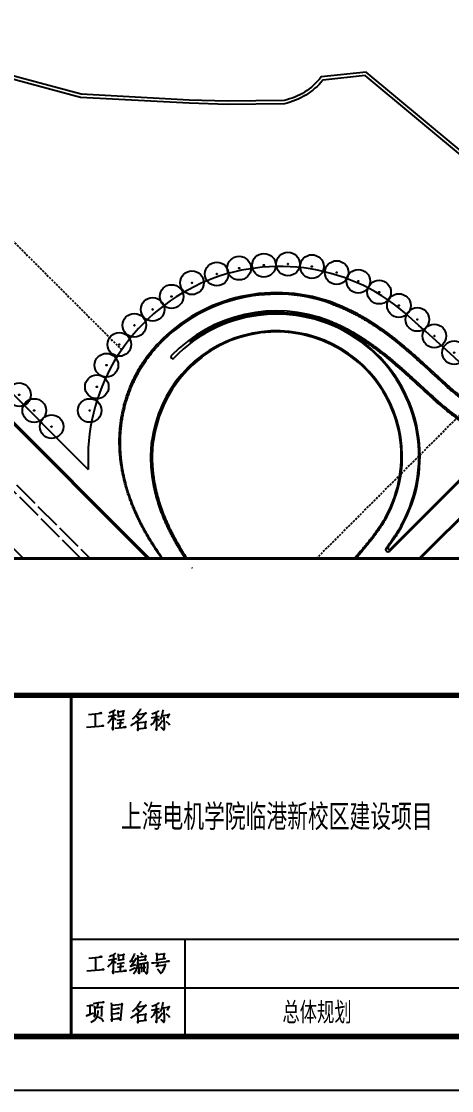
# Model space of a CAD drawing. Extents: x 38883873 to 41204444, y -39183004 to -36939090.
# Drawn here: x 39435874 to 39634625, y -39183004 to -38689187 of the extents above; entities that cross this region are included whole.
import ezdxf

# ---------------------------------------------------------------- set-up
doc = ezdxf.new("R2010")
doc.units = 0
doc.header["$LTSCALE"] = 1000
doc.header["$MEASUREMENT"] = 0
for name, pattern in [('CSX1000', [7, 6, -1]), ('DASH', [0.35, 0.25, -0.1]), ('DASHEDX2', [1.5, 1, -0.5])]:
    doc.linetypes.add(name, pattern=pattern)
for name, color, linetype in [('A-FACE', 4, 'CONTINUOUS'), ('LH', 104, 'CONTINUOUS'), ('PUB_TITLE', 7, 'CONTINUOUS'), ('ROAD-GREENLINE', 3, 'DASHEDX2'), ('TREE1', 62, 'CONTINUOUS'), ('W', 5, 'CONTINUOUS'), ('人行道', 251, 'CONTINUOUS'), ('华谏图框', 4, 'CONTINUOUS'), ('立交', 251, 'CONTINUOUS'), ('等高线', 250, 'DASH')]:
    doc.layers.add(name, color=color, linetype=linetype)
doc.styles.add('HZDX', font='simplex.shx', dxfattribs={"width": 0.8, "bigfont": 'hztxt.shx'})

# ---------------------------------------------------------------- blocks, each defined once
blk = doc.blocks.new('7')
at = {"layer": 'TREE1', "linetype": 'ByBlock'}
blk.add_circle((0, 0), 3.64, dxfattribs=at)
at = {"layer": 'TREE1', "linetype": 'Continuous', "ltscale": 10}
blk.add_circle((0, 0), 0.121, dxfattribs=at)
blk = doc.blocks.new('A$C363D24C1')
at = {"layer": '华谏图框'}
for points in [[(995, 400), (992, 378), (954, 328), (932, 296), (907, 268), (876, 236), (844, 214)], [(35, 296), (274, 324), (261, 328), (243, 321)], [(154, 299), (161, 274), (157, 76)], [(482, 258), (447, 198), (416, 161), (387, 129)], [(548, 287), (397, 255)], [(529, 387), (507, 369), (469, 346), (431, 331), (416, 324)], [(491, 356), (485, 16), (479, 44), (485, 76)], [(494, 243), (529, 217), (539, 208)], [(561, 195), (696, 214)], [(576, 375), (580, 346), (583, 293), (583, 246)], [(583, 261), (683, 277), (671, 274), (687, 369), (687, 359), (583, 343)], [(624, 202), (617, 57)], [(951, 302), (961, 299), (1102, 321), (1093, 328), (1068, 296), (1039, 261), (1011, 233), (980, 205), (945, 176), (907, 148), (866, 123), (860, 120), (835, 107), (809, 91)], [(917, 268), (923, 265), (957, 236), (961, 220), (948, 243)], [(1288, 249), (1269, 208), (1247, 173), (1228, 139), (1209, 120), (1187, 94)], [(1200, 236), (1345, 265)], [(1332, 375), (1326, 362), (1285, 337), (1241, 315), (1203, 302)], [(1288, 328), (1291, 79), (1294, 9), (1288, 22), (1291, 50)], [(1291, 227), (1332, 202), (1342, 189)], [(1414, 387), (1411, 372), (1395, 306), (1383, 261), (1361, 208)], [(1420, 252), (1436, 236), (1430, 239), (1433, 72), (1433, 31), (1430, 9), (1380, 60), (1430, 16)], [(1389, 274), (1531, 296), (1518, 299), (1490, 230)], [(0, 63), (315, 88), (306, 94), (277, 85)], [(520, 44), (728, 66), (715, 69), (680, 63)], [(683, 145), (567, 126)], [(932, 154), (939, 145), (945, 66), (948, 57), (948, 0), (945, 25), (945, 35), (1099, 50), (1096, 50), (1080, 50), (1096, 167), (1102, 161), (1093, 157), (942, 139)], [(1392, 186), (1389, 170), (1354, 113), (1320, 76)], [(1465, 176), (1521, 126), (1531, 101)]]:
    blk.add_lwpolyline(points, dxfattribs=at)
blk = doc.blocks.new('A$C593D256B')
at = {"layer": '华谏图框'}
for points in [[(39, 1196), (279, 1224), (266, 1228), (247, 1221)], [(159, 1199), (165, 1174), (162, 976)], [(553, 1187), (402, 1155)], [(534, 1287), (512, 1269), (474, 1246), (436, 1231), (420, 1224)], [(496, 1256), (490, 916), (483, 944), (490, 976)], [(581, 1275), (584, 1246), (587, 1193), (587, 1146)], [(587, 1161), (688, 1177), (676, 1174), (691, 1269), (691, 1259), (587, 1243)], [(883, 1284), (880, 1259), (811, 1130), (808, 1139), (883, 1149)], [(909, 1206), (909, 1183), (820, 1045), (814, 1051), (909, 1083)], [(943, 1250), (950, 1218), (950, 1161), (943, 1111), (937, 1061), (931, 1020), (918, 985), (899, 947), (868, 900)], [(959, 1215), (962, 1218), (1104, 1237), (1091, 1246), (1079, 1165), (1098, 1165), (953, 1146)], [(1000, 1300), (1028, 1265), (1031, 1250)], [(1287, 1294), (1299, 1256), (1299, 1146), (1299, 1174), (1450, 1190), (1425, 1190), (1431, 1269), (1435, 1281), (1441, 1272), (1419, 1269), (1299, 1256)], [(5, 963), (320, 988), (310, 994), (282, 985)], [(487, 1158), (452, 1098), (420, 1061), (392, 1029)], [(499, 1143), (534, 1117), (543, 1108)], [(565, 1095), (701, 1114)], [(688, 1045), (572, 1026)], [(628, 1102), (622, 957)], [(902, 1020), (795, 966)], [(950, 1108), (962, 1083), (962, 1076), (969, 916), (962, 941), (965, 957)], [(965, 1089), (1132, 1114), (1120, 1120), (1123, 1105), (1123, 1026), (1120, 979), (1117, 941), (1110, 909), (1082, 941), (1107, 919)], [(987, 1017), (1094, 1032)], [(1009, 1089), (1013, 938)], [(1057, 1095), (1057, 944)], [(1202, 1111), (1243, 1111), (1324, 1117), (1526, 1139), (1504, 1143), (1472, 1136)], [(1321, 1117), (1299, 1042), (1293, 1054), (1460, 1073), (1450, 1086), (1450, 1073), (1431, 1020), (1419, 985), (1403, 957), (1391, 935), (1381, 919), (1375, 916), (1318, 988), (1378, 922)], [(524, 944), (732, 966), (720, 969), (685, 963)], [(995, 400), (992, 378), (954, 328), (932, 296), (907, 268), (876, 236), (844, 214)], [(6, 315), (117, 331), (63, 324), (60, 154), (0, 129), (129, 186)], [(76, 13), (117, 31), (148, 54), (173, 82), (198, 117), (208, 161), (214, 198), (214, 230)], [(126, 362), (220, 375), (318, 384), (312, 387), (296, 384)], [(277, 117), (277, 145), (280, 151), (283, 306), (296, 293), (154, 274), (148, 302), (154, 277), (154, 195), (151, 135), (148, 113), (148, 129), (151, 164)], [(195, 280), (217, 350), (217, 372)], [(454, 372), (463, 331), (463, 176), (466, 72), (466, 31), (463, 72), (605, 82), (589, 88), (564, 79)], [(466, 331), (661, 350), (652, 359), (649, 340), (627, 85), (627, 63), (624, 54), (602, 85)], [(466, 252), (602, 268), (589, 271), (561, 261)], [(951, 302), (961, 299), (1102, 321), (1093, 328), (1068, 296), (1039, 261), (1011, 233), (980, 205), (945, 176), (907, 148), (866, 123), (860, 120), (835, 107), (809, 91)], [(917, 268), (923, 265), (957, 236), (961, 220), (948, 243)], [(1288, 249), (1269, 208), (1247, 173), (1228, 139), (1209, 120), (1187, 94)], [(1200, 236), (1345, 265)], [(1332, 375), (1326, 362), (1285, 337), (1241, 315), (1203, 302)], [(1288, 328), (1291, 79), (1294, 9), (1288, 22), (1291, 50)], [(1291, 227), (1332, 202), (1342, 189)], [(1414, 387), (1411, 372), (1395, 306), (1383, 261), (1361, 208)], [(1420, 252), (1436, 236), (1430, 239), (1433, 72), (1433, 31), (1430, 9), (1380, 60), (1430, 16)], [(1389, 274), (1531, 296), (1518, 299), (1490, 230)], [(217, 113), (258, 88), (290, 63), (302, 47), (312, 25)], [(466, 167), (598, 180), (586, 183), (564, 173)], [(932, 154), (939, 145), (945, 66), (948, 57), (948, 0), (945, 25), (945, 35), (1099, 50), (1096, 50), (1080, 50), (1096, 167), (1102, 161), (1093, 157), (942, 139)], [(1392, 186), (1389, 170), (1354, 113), (1320, 76)], [(1465, 176), (1521, 126), (1531, 101)]]:
    blk.add_lwpolyline(points, dxfattribs=at)

msp = doc.modelspace()

# ---------------------------------------------------------------- linework, layer by layer
at = {"layer": 'A-FACE', "linetype": 'Continuous', "ltscale": 10}
msp.add_line((39466786, -38896123), (39283401, -38712692), dxfattribs=at)
at = {"layer": 'A-FACE', "linetype": 'Continuous'}
msp.add_line((39287621, -38716958), (39466786, -38896123), dxfattribs=at)
at = {"layer": 'A-FACE', "linetype": 'Continuous', "ltscale": 10}
msp.add_arc((39555267, -38891009), 88629, 49.33737, 183.30822, dxfattribs=at)
at = {"layer": 'A-FACE', "linetype": 'Continuous'}
msp.add_arc((37055956, -41681627), 3834823, 47.142044, 48.179395, dxfattribs=at)
at = {"layer": 'PUB_TITLE', "linetype": 'Continuous', "const_width": 1500}
msp.add_lwpolyline([(39010623, -38937254), (40242123, -38937254), (40242123, -37206254), (39010623, -37206254)], close=True, dxfattribs=at)
at = {"layer": 'ROAD-GREENLINE'}
for p, q in [((39010623, -38369249), (39482006, -38840632)), ((39572169, -38937254), (40126449, -38382974))]:
    msp.add_line(p, q, dxfattribs=at)
at = {"layer": 'W', "flags": 128}
msp.add_lwpolyline([(39715673, -38812842), (39595182, -38712626), (39574412, -38714839, -0.1744533), (39557242, -38725698), (39531102, -38726066), (39513390, -38725530), (39463475, -38722848), (39399554, -38705665), (39355283, -38687971), (39319867, -38639314), (39299938, -38607899), (39285042, -38588138, 0.0324213), (39259079, -38564286), (39245679, -38552151), (39220680, -38532942), (39184195, -38475696, -0.3130181), (39159628, -38311182, 0.3213973), (39155836, -38288188), (39147088, -38279441)], format="xyb", dxfattribs=at)
at = {"layer": '人行道', "flags": 128}
msp.add_lwpolyline([(39715872, -38814958), (39594711, -38714185), (39575195, -38716264, -0.1704676), (39557415, -38727196), (39531090, -38727566), (39513327, -38727028), (39463238, -38724337), (39399079, -38707090), (39354325, -38689203), (39318626, -38640158), (39298703, -38608753), (39283897, -38589112, 0.0323801), (39258104, -38565427), (39244717, -38553304), (39219557, -38533971), (39183005, -38476621, -0.3127547), (39158283, -38310518, 0.3213973), (39154775, -38289249), (39146028, -38280501)], format="xyb", dxfattribs=at)
at = {"layer": '华谏图框'}
for p, q in [((39458873, -39113004), (39676373, -39113004)), ((39511373, -39113004), (39511373, -39158004)), ((39458873, -39135504), (39676373, -39135504)), ((39458873, -39158004), (39676373, -39158004))]:
    msp.add_line(p, q, dxfattribs=at)
msp.add_lwpolyline([(38883873, -39183004), (38883873, -37080504), (40368873, -37080504), (40368873, -39183004)], close=True, dxfattribs=at)
at = {"layer": '华谏图框', "const_width": 2500}
msp.add_lwpolyline([(38908873, -39158004), (40343873, -39158004), (40343873, -37143004), (38908873, -37143004)], close=True, dxfattribs=at)
at = {"layer": '华谏图框'}
for points, const_width in [([(40343873, -39000504), (38908873, -39000504)], 2500), ([(39458873, -39000504), (39458873, -39158004)], 1500)]:
    msp.add_lwpolyline(points, dxfattribs=dict(at, const_width=const_width))
at = {"layer": '立交'}
for p, q in [((39280726, -38723852), (39494128, -38937254)), ((39281257, -38723322), (39495189, -38937254)), ((39287444, -38787845), (39436852, -38937254)), ((39606244, -38932877), (39710455, -38828666)), ((39606011, -38933817), (39710809, -38829019)), ((39619545, -38937254), (39719294, -38837504)), ((39619545, -38937254), (39719294, -38837504)), ((39619545, -38937254), (39719294, -38837504)), ((39619545, -38937254), (39719294, -38837504)), ((39620252, -38937254), (39719648, -38837858)), ((39620252, -38937254), (39719648, -38837858)), ((39620252, -38937254), (39719648, -38837858)), ((39620252, -38937254), (39719648, -38837858))]:
    msp.add_line(p, q, dxfattribs=at)
at = {"layer": '立交', "linetype": 'CSX1000', "ltscale": 2}
for p, q in [((39463369, -38937254), (39431517, -38905402)), ((39463369, -38937254), (39431517, -38905402)), ((39433638, -38903280), (39467612, -38937254)), ((39433638, -38903280), (39467612, -38937254)), ((39489999, -38933124), (39494128, -38937254)), ((39490529, -38932594), (39495189, -38937254))]:
    msp.add_line(p, q, dxfattribs=at)
at = {"layer": '立交', "flags": 128}
for points in [[(39578855, -38818724, -0.0033441), (39580143, -38819186, -0.00652), (39580862, -38819460, -0.0001682), (39582634, -38820163, -0.0033441), (39582766, -38820217, -0.003107), (39583745, -38820628, -0.0032255), (39584687, -38821038, -0.0029885), (39585655, -38821473, -0.003107), (39586583, -38821904, -0.0028699), (39587540, -38822363, -0.0029884), (39588456, -38822815, -0.0027514), (39589400, -38823295, -0.0028699), (39590304, -38823767, -0.0026329), (39591237, -38824267, -0.0027514), (39592127, -38824757, -0.0025143), (39593049, -38825277, -0.0026329), (39593927, -38825784, -0.0023957), (39594837, -38826323, -0.0025141), (39595703, -38826846, -0.0022772), (39596602, -38827401, -0.0023958), (39597455, -38827939, -0.0021588), (39598344, -38828511, -0.0022773), (39599184, -38829063, -0.0020401), (39600062, -38829650, -0.0021587), (39600891, -38830214, -0.0019216), (39601759, -38830816, -0.0020403), (39602576, -38831391, -0.001803), (39603435, -38832006, -0.0019213), (39604240, -38832592, -0.0016844), (39605091, -38833220, -0.0018031), (39605884, -38833814, -0.0015662), (39606726, -38834455, -0.0016847), (39607508, -38835057, -0.0014473), (39608344, -38835709, -0.0015657), (39609115, -38836318, -0.0013288), (39609944, -38836981, -0.0014475), (39610704, -38837596, -0.0012106), (39611527, -38838269, -0.001329), (39612277, -38838888, -0.0010918), (39613096, -38839571, -0.0012105), (39613834, -38840193, -0.0009732), (39614651, -38840886, -0.0010916), (39615378, -38841509, -0.0008547), (39616193, -38842213, -0.0009734), (39616909, -38842836, -0.0007364), (39617725, -38843551, -0.0008549), (39618428, -38844171, -0.0006175), (39619249, -38844898, -0.000736), (39619937, -38845512, -0.0004991), (39620766, -38846255, -0.0006178), (39621437, -38846858, -0.0003807), (39622283, -38847623, -0.0004993), (39622929, -38848209, -0.0002619), (39623808, -38849008, -0.0003803), (39624415, -38849561, -0.0001435), (39625360, -38850425, -0.0002542), (39625895, -38850915, -0.000033), (39625911, -38850930, -0.0000004), (39627369, -38852266, -0.0000676), (39627416, -38852310, -0.0000118), (39627681, -38852552, -0.0000118)], [(39578606, -38819431, -0.0033441), (39579885, -38819890, -0.00652), (39580585, -38820158, -0.0001682), (39582357, -38820860, -0.0033441), (39582480, -38820910, -0.003107), (39583451, -38821318, -0.0032255), (39584383, -38821723, -0.0029885), (39585343, -38822155, -0.003107), (39586263, -38822583, -0.0028699), (39587212, -38823037, -0.0029884), (39588120, -38823485, -0.0027514), (39589057, -38823962, -0.0028699), (39589953, -38824429, -0.0026329), (39590879, -38824926, -0.0027514), (39591762, -38825412, -0.0025143), (39592677, -38825929, -0.0026329), (39593548, -38826432, -0.0023957), (39594453, -38826966, -0.0025141), (39595311, -38827486, -0.0022772), (39596205, -38828038, -0.0023958), (39597052, -38828572, -0.0021588), (39597935, -38829140, -0.0022773), (39598770, -38829688, -0.0020401), (39599643, -38830272, -0.0021587), (39600466, -38830832, -0.0019216), (39601330, -38831430, -0.0020403), (39602141, -38832002, -0.001803), (39602996, -38832614, -0.0019213), (39603796, -38833196, -0.0016844), (39604643, -38833822, -0.0018031), (39605432, -38834413, -0.0015662), (39606271, -38835050, -0.0016847), (39607049, -38835650, -0.0014473), (39607881, -38836299, -0.0015657), (39608648, -38836905, -0.0013288), (39609474, -38837565, -0.0014475), (39610231, -38838177, -0.0012106), (39611051, -38838848, -0.001329), (39611798, -38839465, -0.0010918), (39612614, -38840146, -0.0012105), (39613350, -38840765, -0.0009732), (39614164, -38841457, -0.0010916), (39614889, -38842078, -0.0008547), (39615702, -38842780, -0.0009734), (39616416, -38843401, -0.0007364), (39617230, -38844114, -0.0008549), (39617932, -38844732, -0.0006175), (39618750, -38845458, -0.000736), (39619437, -38846071, -0.0004991), (39620265, -38846813, -0.0006178), (39620935, -38847415, -0.0003807), (39621780, -38848179, -0.0004993), (39622425, -38848764, -0.0002619), (39623303, -38849563, -0.0003803), (39623909, -38850115, -0.0001435), (39624854, -38850979, -0.0002542), (39625388, -38851468, -0.000033), (39625405, -38851483, -0.0000004), (39626863, -38852819, -0.0000676), (39626909, -38852862, -0.0000118), (39627174, -38853105, -0.0000118)], [(39575805, -38827404, -0.0033441), (39576977, -38827824, -0.00652), (39577472, -38828013, -0.0001682), (39579238, -38828714, -0.0033441), (39579256, -38828721, -0.003107), (39580130, -38829088, -0.0032255), (39580963, -38829450, -0.0029885), (39581830, -38829841, -0.003107), (39582655, -38830224, -0.0028699), (39583516, -38830636, -0.0029884), (39584334, -38831040, -0.0027514), (39585188, -38831474, -0.0028699), (39585998, -38831897, -0.0026329), (39586846, -38832352, -0.0027514), (39587648, -38832793, -0.0025143), (39588489, -38833267, -0.0026329), (39589283, -38833726, -0.0023957), (39590117, -38834219, -0.0025141), (39590903, -38834695, -0.0022772), (39591731, -38835206, -0.0023958), (39592510, -38835697, -0.0021588), (39593332, -38836226, -0.0022773), (39594102, -38836731, -0.0020401), (39594918, -38837277, -0.0021587), (39595681, -38837796, -0.0019216), (39596491, -38838358, -0.0020403), (39597246, -38838890, -0.001803), (39598052, -38839467, -0.0019213), (39598799, -38840010, -0.0016844), (39599600, -38840602, -0.0018031), (39600340, -38841157, -0.0015662), (39601137, -38841762, -0.0016847), (39601870, -38842327, -0.0014473), (39602663, -38842946, -0.0015657), (39603389, -38843519, -0.0013288), (39604180, -38844151, -0.0014475), (39604898, -38844733, -0.0012106), (39605687, -38845377, -0.001329), (39606399, -38845965, -0.0010918), (39607187, -38846623, -0.0012105), (39607892, -38847216, -0.0009732), (39608681, -38847886, -0.0010916), (39609378, -38848483, -0.0008547), (39610169, -38849167, -0.0009734), (39610858, -38849766, -0.0007364), (39611653, -38850463, -0.0008549), (39612333, -38851062, -0.0006175), (39613136, -38851774, -0.000736), (39613805, -38852370, -0.0004991), (39614620, -38853101, -0.0006178), (39615274, -38853689, -0.0003807), (39616110, -38854444, -0.0004993), (39616742, -38855018, -0.0002619), (39617614, -38855811, -0.0003803), (39618210, -38856354, -0.0001435), (39619151, -38857214, -0.0002542), (39619679, -38857698, -0.000033), (39619695, -38857712, -0.0000004), (39621153, -38859049, -0.0000676), (39621198, -38859090, -0.0000118), (39621462, -38859332, -0.0000118)], [(39576053, -38826696, -0.0033441), (39577235, -38827120, -0.00652), (39577748, -38827316, -0.0001682), (39579515, -38828017, -0.0033441), (39579543, -38828028, -0.003107), (39580425, -38828399, -0.0032255), (39581266, -38828764, -0.0029885), (39582142, -38829158, -0.003107), (39582976, -38829546, -0.0028699), (39583844, -38829962, -0.0029884), (39584670, -38830369, -0.0027514), (39585532, -38830807, -0.0028699), (39586349, -38831234, -0.0026329), (39587204, -38831693, -0.0027514), (39588013, -38832138, -0.0025143), (39588860, -38832616, -0.0026329), (39589661, -38833079, -0.0023957), (39590502, -38833576, -0.0025141), (39591294, -38834055, -0.0022772), (39592128, -38834570, -0.0023958), (39592913, -38835065, -0.0021588), (39593740, -38835597, -0.0022773), (39594516, -38836106, -0.0020401), (39595337, -38836655, -0.0021587), (39596105, -38837178, -0.0019216), (39596921, -38837743, -0.0020403), (39597681, -38838278, -0.001803), (39598490, -38838858, -0.0019213), (39599243, -38839406, -0.0016844), (39600048, -38840000, -0.0018031), (39600792, -38840558, -0.0015662), (39601593, -38841166, -0.0016847), (39602329, -38841734, -0.0014473), (39603126, -38842356, -0.0015657), (39603856, -38842932, -0.0013288), (39604650, -38843567, -0.0014475), (39605372, -38844151, -0.0012106), (39606163, -38844798, -0.001329), (39606878, -38845388, -0.0010918), (39607669, -38846048, -0.0012105), (39608376, -38846644, -0.0009732), (39609167, -38847316, -0.0010916), (39609867, -38847915, -0.0008547), (39610660, -38848600, -0.0009734), (39611351, -38849201, -0.0007364), (39612148, -38849899, -0.0008549), (39612830, -38850500, -0.0006175), (39613635, -38851213, -0.000736), (39614305, -38851811, -0.0004991), (39615121, -38852542, -0.0006178), (39615777, -38853132, -0.0003807), (39616613, -38853888, -0.0004993), (39617246, -38854463, -0.0002619), (39618119, -38855256, -0.0003803), (39618716, -38855801, -0.0001435), (39619657, -38856661, -0.0002542), (39620186, -38857145, -0.000033), (39620202, -38857159, -0.0000004), (39621660, -38858496, -0.0000676), (39621705, -38858537, -0.0000118), (39621969, -38858779, -0.0000118)], [(39481155, -38880855, -0.0042941), (39481225, -38879316, -0.0083112), (39481280, -38878522, -0.0002883), (39481472, -38876334, -0.0042944), (39481486, -38876188, -0.004358), (39481619, -38875026, -0.0043211), (39481774, -38873856, -0.004384), (39481947, -38872697, -0.0043476), (39482143, -38871531, -0.0044098), (39482358, -38870376, -0.004374), (39482594, -38869215, -0.0044356), (39482850, -38868065, -0.0044003), (39483128, -38866911, -0.0044613), (39483425, -38865769, -0.0044266), (39483745, -38864623, -0.0044869), (39484083, -38863490, -0.0044527), (39484444, -38862354, -0.0045125), (39484823, -38861232, -0.0044789), (39485225, -38860108, -0.0045382), (39485645, -38858998, -0.0045051), (39486088, -38857888, -0.0045639), (39486549, -38856792, -0.0045313), (39487033, -38855697, -0.0045897), (39487534, -38854617, -0.0045576), (39488058, -38853539, -0.0046157), (39488599, -38852476, -0.004584), (39489163, -38851417, -0.0046417), (39489744, -38850374, -0.0046106), (39490347, -38849335, -0.004668), (39490966, -38848314, -0.0046373), (39491609, -38847297, -0.0046946), (39492266, -38846298, -0.0046643), (39492947, -38845306, -0.0047214), (39493641, -38844331, -0.0046915), (39494359, -38843365, -0.0047485), (39495091, -38842417, -0.004719), (39495845, -38841477, -0.0047759), (39495950, -38841352, -0.0003492), (39497401, -38839647, -0.0092017), (39497946, -38839032, -0.0047758), (39499027, -38837878)], [(39481702, -38880925, -0.0042893), (39481780, -38879399, -0.0083017), (39481840, -38878611, -0.0002873), (39482042, -38876443, -0.0042895), (39482057, -38876298, -0.0043453), (39482195, -38875146, -0.0043127), (39482355, -38873988, -0.0043679), (39482534, -38872839, -0.0043357), (39482734, -38871685, -0.0043904), (39482953, -38870540, -0.0043587), (39483193, -38869391, -0.0044128), (39483453, -38868253, -0.0043816), (39483735, -38867111, -0.0044351), (39484035, -38865980, -0.0044044), (39484357, -38864846, -0.0044575), (39484697, -38863725, -0.0044272), (39485060, -38862602, -0.0044798), (39485441, -38861491, -0.00445), (39485845, -38860380, -0.0045022), (39486266, -38859281, -0.0044729), (39486709, -38858184, -0.0045246), (39487170, -38857100, -0.0044958), (39487654, -38856017, -0.0045471), (39488154, -38854949, -0.0045187), (39488677, -38853883, -0.0045697), (39489217, -38852833, -0.0045418), (39489779, -38851786, -0.0045925), (39490357, -38850755, -0.004565), (39490958, -38849728, -0.0046155), (39491574, -38848718, -0.0045884), (39492212, -38847713, -0.0046386), (39492866, -38846725, -0.004612), (39493541, -38845744, -0.004662), (39494231, -38844780, -0.0046358), (39494943, -38843825, -0.0046857), (39495669, -38842887, -0.0046599), (39496417, -38841958, -0.0047097), (39496519, -38841835, -0.00034), (39497959, -38840147, -0.0090784), (39498498, -38839539, -0.0047095), (39499569, -38838396)], [(39627174, -38853105, 0.0001185), (39628155, -38854005, 0.0002369), (39628646, -38854455, 0.0000004), (39630116, -38855799, 0.0001185), (39630120, -38855803, 0.0003556), (39630708, -38856340, 0.0002371), (39631594, -38857146, 0.0004742), (39632224, -38857719, 0.0003013), (39632940, -38858367, 0.0005927)], [(39627681, -38852553, 0.0001185), (39628662, -38853452, 0.0002366), (39629152, -38853901, 0.0000004), (39630622, -38855246, 0.0001185), (39630626, -38855250, 0.0003556), (39631213, -38855786, 0.0002371), (39632098, -38856592, 0.0004742), (39632728, -38857163, 0.0003012), (39633442, -38857810, 0.0005927)], [(39632939, -38858367, 0.0025262), (39633922, -38859244, 0.0049626), (39634429, -38859684, 0.0000869), (39635893, -38860926, 0.0025265), (39635944, -38860969, 0.0018555), (39636773, -38861653, 0.0021928), (39637479, -38862226, 0.0015198), (39638330, -38862907, 0.0018585), (39639030, -38863458, 0.0011825), (39639909, -38864143, 0.0015231), (39640594, -38864670, 0.0008427), (39641512, -38865370, 0.001186), (39642166, -38865865, 0.0004995), (39643157, -38866609, 0.0008463), (39643743, -38867046, 0.0001521), (39644671, -38867736, 0.0002172), (39645321, -38868218, 0.0001729), (39646109, -38868802, -0.0002321), (39646897, -38869386, -0.0002824), (39646910, -38869396, -0.0000024), (39648467, -38870554, -0.0007384), (39648663, -38870700, -0.0002467), (39649249, -38871139)], [(39633442, -38857810, 0.0025308), (39634424, -38858687, 0.0049706), (39634930, -38859125, 0.0000872), (39636391, -38860365, 0.0025313), (39636441, -38860408, 0.0018597), (39637268, -38861090, 0.002198), (39637973, -38861662, 0.0015234), (39638822, -38862341, 0.0018635), (39639520, -38862891, 0.0011851), (39640397, -38863573, 0.0015275), (39641080, -38864099, 0.0008438), (39641995, -38864796, 0.0011892), (39642647, -38865289, 0.0004984), (39643636, -38866031, 0.0008479), (39644218, -38866466, 0.0001484), (39645138, -38867149, 0.0002096), (39645790, -38867633, 0.0001731), (39646574, -38868214, -0.0002326), (39647358, -38868795, -0.0002962), (39647371, -38868805, -0.0000025), (39648921, -38869957, -0.0007535), (39649116, -38870102, -0.0002517), (39649699, -38870539)], [(39621463, -38859332, 0.0001184), (39622446, -38860235, 0.0002366), (39622939, -38860686, 0.0000005), (39624415, -38862036, 0.0001232), (39624420, -38862041, 0.000351), (39624426, -38862047, 0.0000014), (39625908, -38863398, 0.0006723), (39626350, -38863799, 0.000322), (39627274, -38864636)], [(39621969, -38858780, 0.0001184), (39622953, -38859682, 0.0002366), (39623445, -38860133, 0.0000004), (39624921, -38861483, 0.0001232), (39624926, -38861488, 0.000351), (39624932, -38861493, 0.0000014), (39626413, -38862843, 0.0006723), (39626854, -38863244, 0.0003219), (39627777, -38864079)], [(39627274, -38864636, 0.0024754), (39628275, -38865530, 0.004874), (39628790, -38865976, 0.0000837), (39630286, -38867248, 0.0024734), (39630337, -38867290, 0.0018097), (39631186, -38867993, 0.0021367), (39631910, -38868581, 0.0014805), (39632785, -38869283, 0.0018047), (39633506, -38869853, 0.0011549), (39634411, -38870560, 0.0014769), (39635121, -38871108, 0.0008323), (39636066, -38871832, 0.0011526), (39636751, -38872352, 0.0005117), (39637766, -38873117, 0.0008305), (39638392, -38873586, 0.0001929), (39639409, -38874345, 0.0003105), (39640041, -38874816, 0.0001507), (39640868, -38875431, -0.0001981), (39641695, -38876045, -0.000149), (39641708, -38876055, -0.0000011), (39643350, -38877279, -0.0005779), (39643558, -38877434, -0.0001932), (39644178, -38877898)], [(39627777, -38864079, 0.0024798), (39628776, -38864972, 0.0048817), (39629290, -38865418, 0.000084), (39630783, -38866687, 0.002478), (39630834, -38866729, 0.0018136), (39631682, -38867430, 0.0021416), (39632404, -38868017, 0.0014838), (39633277, -38868717, 0.0018093), (39633996, -38869285, 0.0011572), (39634899, -38869990, 0.0014809), (39635607, -38870537, 0.0008331), (39636550, -38871258, 0.0011553), (39637232, -38871776, 0.0005106), (39638244, -38872539, 0.0008318), (39638867, -38873006, 0.0001893), (39639876, -38873758, 0.0003016), (39640510, -38874231, 0.0001543), (39641333, -38874842, -0.0002032), (39642157, -38875454, -0.0001592), (39642169, -38875464, -0.0000012), (39643805, -38876682, -0.0005915), (39644011, -38876836, -0.0001977), (39644628, -38877298)], [(39501152, -38937254, -0.000958), (39500759, -38936700, -0.0017149), (39500183, -38935877, -0.0016092), (39499576, -38934996, -0.0018163), (39499008, -38934162, -0.0017102), (39498412, -38933272, -0.0019178), (39497855, -38932426, -0.0018114), (39497271, -38931526, -0.0020191), (39496724, -38930668, -0.001912), (39496153, -38929758, -0.0021198), (39495617, -38928887, -0.0020126), (39495060, -38927966, -0.002221), (39494537, -38927083, -0.0021132), (39493995, -38926150, -0.0023216), (39493485, -38925254, -0.0022134), (39492958, -38924309, -0.0024222), (39492462, -38923399, -0.0023139), (39491952, -38922443, -0.0025224), (39491472, -38921520, -0.0024134), (39490979, -38920550, -0.0026219), (39490515, -38919614, -0.0025129), (39490040, -38918632, -0.0027219), (39489594, -38917682, -0.0026121), (39489139, -38916686, -0.0028211), (39488711, -38915722, -0.0027114), (39488277, -38914714, -0.00292), (39487868, -38913736, -0.0028096), (39487456, -38912715, -0.003018), (39487068, -38911723, -0.0029077), (39486678, -38910689, -0.0031164), (39486313, -38909683, -0.0030055), (39485947, -38908636, -0.003214), (39485605, -38907617, -0.0031033), (39485264, -38906557, -0.0033112), (39484946, -38905524, -0.0031998), (39484631, -38904451, -0.0034075), (39484340, -38903405, -0.0032962), (39484052, -38902320, -0.0035042), (39483788, -38901262, -0.0033927), (39483529, -38900165, -0.0035999), (39483293, -38899094, -0.003488), (39483064, -38897985, -0.0036947), (39482857, -38896903, -0.0035829), (39482660, -38895783, -0.0037899), (39482484, -38894689, -0.003678), (39482320, -38893560, -0.0038841), (39482176, -38892456, -0.0037719), (39482046, -38891317, -0.0039775), (39481935, -38890203, -0.0038655), (39481840, -38889055, -0.0040711), (39481765, -38887933, -0.0039588), (39481706, -38886778, -0.0041639), (39481664, -38885576, -0.0045952), (39481645, -38884486, -0.0037129), (39481645, -38884275, -0.0003746), (39481661, -38882182, -0.0061569), (39481668, -38881840, -0.0023067), (39481702, -38880925)], [(39508874, -38932899, -0.0020013), (39508371, -38932062, -0.0021394), (39507892, -38931251, -0.0020704), (39507404, -38930407, -0.0022084), (39506940, -38929589, -0.0021393), (39506467, -38928738, -0.0022775), (39506018, -38927912, -0.0022086), (39505561, -38927055, -0.0023465), (39505128, -38926222, -0.0022774), (39504688, -38925358, -0.0024153), (39504270, -38924519, -0.0023464), (39503847, -38923648, -0.0024845), (39503446, -38922801, -0.0024155), (39503041, -38921924, -0.0025535), (39502657, -38921071, -0.0024844), (39502270, -38920187, -0.0026226), (39501904, -38919327, -0.0025537), (39501536, -38918437, -0.0026916), (39501189, -38917571, -0.0026225), (39500840, -38916675, -0.0027603), (39500511, -38915802, -0.0026914), (39500183, -38914901, -0.0028296), (39499874, -38914022, -0.0027604), (39499566, -38913115, -0.0028986), (39499277, -38912231, -0.0028298), (39498991, -38911319, -0.0029677), (39498723, -38910429, -0.0028985), (39498458, -38909512, -0.0030363), (39498211, -38908617, -0.0029675), (39497969, -38907695, -0.0031057), (39497744, -38906796, -0.0030365), (39497525, -38905870, -0.0031747), (39497323, -38904966, -0.0031059), (39497127, -38904037, -0.0032437), (39496948, -38903130, -0.0031746), (39496776, -38902198, -0.0033123), (39496620, -38901287, -0.0032435), (39496473, -38900352, -0.0033818), (39496342, -38899439, -0.0033129), (39496220, -38898502, -0.0034508), (39496114, -38897587, -0.0033816), (39496017, -38896648, -0.0035194), (39495936, -38895732, -0.0034505), (39495866, -38894793, -0.0035888), (39495811, -38893875, -0.0035199), (39495767, -38892936, -0.0036578), (39495738, -38892019, -0.0035887), (39495722, -38891080, -0.0037265), (39495719, -38890163, -0.0036576), (39495731, -38889226, -0.0037958), (39495755, -38888311, -0.0037266), (39495795, -38887377, -0.0038648), (39495851, -38886395, -0.0043549), (39495914, -38885543, -0.003375), (39495924, -38885426, -0.0003425), (39496098, -38883626, -0.0055406), (39496115, -38883475, -0.001961), (39496201, -38882781, -0.001961)], [(39509515, -38932511, -0.0020013), (39509015, -38931678, -0.0021394), (39508540, -38930873, -0.0020704), (39508055, -38930034, -0.0022084), (39507594, -38929222, -0.0021393), (39507124, -38928376, -0.0022775), (39506679, -38927557, -0.0022086), (39506225, -38926705, -0.0023465), (39505795, -38925879, -0.0022774), (39505358, -38925021, -0.0024153), (39504943, -38924188, -0.0023464), (39504523, -38923323, -0.0024845), (39504125, -38922484, -0.0024155), (39503723, -38921613, -0.0025535), (39503343, -38920767, -0.0024844), (39502959, -38919890, -0.0026226), (39502596, -38919037, -0.0025537), (39502231, -38918154, -0.0026916), (39501886, -38917295, -0.0026225), (39501541, -38916407, -0.0027603), (39501215, -38915542, -0.0026914), (39500889, -38914648, -0.0028296), (39500583, -38913777, -0.0027604), (39500278, -38912878, -0.0028986), (39499992, -38912002, -0.0028298), (39499708, -38911098, -0.0029677), (39499442, -38910217, -0.0028985), (39499180, -38909308, -0.0030363), (39498936, -38908422, -0.0029675), (39498696, -38907509, -0.0031057), (39498473, -38906618, -0.0030365), (39498256, -38905702, -0.0031747), (39498056, -38904807, -0.0031059), (39497862, -38903887, -0.0032437), (39497684, -38902989, -0.0031746), (39497514, -38902066, -0.0033123), (39497361, -38901166, -0.0032435), (39497215, -38900240, -0.0033818), (39497085, -38899337, -0.0033129), (39496965, -38898410, -0.0034508), (39496859, -38897505, -0.0033816), (39496764, -38896577, -0.0035194), (39496684, -38895671, -0.0034505), (39496614, -38894742, -0.0035888), (39496560, -38893835, -0.0035199), (39496517, -38892907, -0.0036578), (39496488, -38892000, -0.0035887), (39496472, -38891073, -0.0037265), (39496469, -38890167, -0.0036576), (39496480, -38889241, -0.0037958), (39496505, -38888337, -0.0037266), (39496544, -38887414, -0.0038648), (39496599, -38886444, -0.0043549), (39496661, -38885605, -0.003375), (39496671, -38885498, -0.0003425), (39496845, -38883699, -0.0055406), (39496859, -38883564, -0.001961), (39496945, -38882876, -0.001961)], [(39604076, -38918123, -0.0037415), (39603465, -38919201, -0.0072785), (39603198, -38919648, -0.0002046), (39602205, -38921258, -0.0037415), (39602193, -38921277, -0.003288), (39601670, -38922084, -0.0035147), (39601177, -38922824, -0.0030613), (39600628, -38923623, -0.003288), (39600114, -38924353, -0.0028345), (39599541, -38925144, -0.0030612), (39599008, -38925863, -0.0026078), (39598413, -38926647, -0.0012808), (39598165, -38926968, -0.002381)], [(39604513, -38918366, -0.0037415), (39603898, -38919451, -0.0072785), (39603624, -38919910, -0.0002046), (39602630, -38921521, -0.0037415), (39602615, -38921546, -0.003288), (39602088, -38922359, -0.0035147), (39601591, -38923105, -0.0030613), (39601039, -38923909, -0.003288), (39600521, -38924644, -0.0028345), (39599945, -38925440, -0.0030612), (39599408, -38926163, -0.0026078), (39598809, -38926952, -0.0012808), (39598560, -38927274, -0.0012808)], [(39611239, -38922113, -0.0037415), (39610568, -38923298, -0.0072785), (39610179, -38923950, -0.0002046), (39609182, -38925566, -0.0037415), (39609105, -38925689, -0.003288), (39608524, -38926586, -0.0035147), (39607966, -38927423, -0.0030613), (39607361, -38928304, -0.003288), (39606784, -38929122, -0.0028345), (39606157, -38929989, -0.0030612), (39605565, -38930788, -0.0026078), (39604917, -38931640, -0.0025836), (39604364, -38932353, -0.002381)], [(39611676, -38922357, -0.0037415), (39611001, -38923548, -0.0072785), (39610605, -38924212, -0.0002046), (39609608, -38925829, -0.0037415), (39609527, -38925958, -0.003288), (39608942, -38926861, -0.0035147), (39608380, -38927703, -0.0030613), (39607771, -38928590, -0.003288), (39607191, -38929413, -0.0028345), (39606561, -38930284, -0.0030612), (39605964, -38931088, -0.0026078), (39605314, -38931945, -0.000239), (39605263, -38932011, -0.002381)], [(39511509, -38937254, -0.0004116), (39511355, -38937000, -0.0001716), (39510735, -38935977, -0.0002809), (39510356, -38935352, -0.0000686), (39510261, -38935194, 0.0000073), (39509362, -38933706, 0.000256), (39509238, -38933500, 0.0000855), (39508865, -38932885)], [(39512388, -38937254, -0.0000356), (39512348, -38937190, -0.0009859), (39511981, -38936586, -0.0001616), (39511368, -38935576, -0.0002604), (39510988, -38934948, -0.0000693), (39510893, -38934790, 0.0000074), (39510000, -38933312, 0.0002757), (39509877, -38933108, 0.000092), (39509506, -38932496)], [(39514735, -38941704, -0.0000003), (39514735, -38941704, -0.0001675), (39514681, -38941630, -0.0016563)]]:
    msp.add_lwpolyline(points, format="xyb", dxfattribs=at)
msp.add_lwpolyline([(39621462, -38859332), (39621463, -38859332)], dxfattribs=at)
at = {"layer": '立交'}
for points in [[(39500659, -38937254, -0.0003348), (39500509, -38937038, -0.0015876), (39499939, -38936214, -0.0014772), (39499331, -38935324, -0.0016941), (39498768, -38934489, -0.0015831), (39498172, -38933591, -0.0018007), (39497618, -38932744, -0.0016895), (39497033, -38931837, -0.0019072), (39496488, -38930978, -0.0017951), (39495916, -38930061, -0.0020131), (39495382, -38929190, -0.0019009), (39494823, -38928263, -0.0021195), (39494300, -38927379, -0.0020066), (39493755, -38926441, -0.0022253), (39493244, -38925544, -0.002112), (39492715, -38924595, -0.002331), (39492217, -38923685, -0.0022176), (39491704, -38922724, -0.0024364), (39491221, -38921801, -0.0023222), (39490724, -38920827, -0.002541), (39490257, -38919890, -0.0024268), (39489777, -38918904, -0.002646), (39489327, -38917954, -0.0025311), (39488867, -38916955, -0.0027503), (39488434, -38915990, -0.0026354), (39487993, -38914979, -0.0028541), (39487580, -38914000, -0.0027386), (39487161, -38912975, -0.0029571), (39486767, -38911982, -0.0028416), (39486370, -38910945, -0.0030604), (39485998, -38909938, -0.0029442), (39485624, -38908887, -0.0031628), (39485275, -38907866, -0.0030468), (39484926, -38906802, -0.0032647), (39484601, -38905767, -0.0031481), (39484278, -38904690, -0.0033656), (39483978, -38903642, -0.0032491), (39483682, -38902552, -0.0034668), (39483408, -38901491, -0.0033502), (39483141, -38900389, -0.003567), (39482895, -38899315, -0.0034499), (39482657, -38898201, -0.0036662), (39482441, -38897114, -0.0035494), (39482235, -38895989, -0.0037656), (39482049, -38894891, -0.0036484), (39481875, -38893755, -0.003864), (39481722, -38892646, -0.0037471), (39481581, -38891500, -0.0039619), (39481461, -38890381, -0.0038446), (39481356, -38889225, -0.0040588), (39481271, -38888097, -0.0039417), (39481202, -38886933, -0.0041559), (39481150, -38885737, -0.0044781), (39481121, -38884626, -0.0038126), (39481120, -38884433, -0.0003455), (39481118, -38882305, -0.0065136), (39481123, -38881887, -0.0026383), (39481155, -38880855)], [(39598172, -38926973, -0.0022822), (39597415, -38927979, -0.0045006), (39597024, -38928484, -0.0000754), (39595880, -38929933, -0.0022827), (39595842, -38929981, -0.0018841), (39595209, -38930762, -0.002079), (39594630, -38931466, -0.0016792), (39593978, -38932245, -0.0018751), (39593390, -38932939, -0.001474), (39592719, -38933719, -0.0016712), (39592123, -38934403, -0.001269), (39591434, -38935185, -0.0014671), (39590834, -38935858, -0.001064), (39590125, -38936646, -0.0011614), (39589573, -38937254, -0.0008592)], [(39598565, -38927282, -0.0022875), (39597814, -38928300, -0.0045103), (39597426, -38928812, -0.0000757), (39596291, -38930280, -0.002288), (39596253, -38930328, -0.0018883), (39595625, -38931119, -0.002084), (39595050, -38931832, -0.001683), (39594403, -38932621, -0.0018798), (39593818, -38933324, -0.0014777), (39593153, -38934113, -0.0016757), (39592561, -38934806, -0.0012724), (39591877, -38935598, -0.0014713), (39591282, -38936279, -0.0010671), (39590578, -38937076, -0.0003357), (39590420, -38937254, -0.0008621)]]:
    msp.add_lwpolyline(points, format="xyb", dxfattribs=at)
for centre, radius, start, end in [((39553781, -38890151), 75700, 68.79331, 136.32795), ((39553781, -38890151), 74950, 68.79331, 136.32795), ((39553781, -38890151), 67250, 68.79331, 136.32795), ((39553781, -38890151), 66500, 68.79331, 126.88415), ((39553781, -38890151), 65750, 330.91549, 136.32794), ((39553781, -38890151), 66250, 330.91549, 126.88415), ((39553781, -38890151), 58050, 330.91549, 172.70622), ((39553781, -38890151), 57550, 330.91549, 126.88415), ((39513943, -38837061), 125, 126.88415, 306.56561), ((39553781, -38890151), 57300, 126.88415, 172.70622), ((39505681, -38844231), 750, 136.32795, 316.32794), ((39605233, -38933039), 1100, 141.69128, 315), ((39605784, -38932409), 656, 142.65263, 314.51783)]:
    msp.add_arc(centre, radius, start, end, dxfattribs=at)
at = {"layer": '等高线', "linetype": 'Continuous', "ltscale": 10}
for points in [[(39648344, -38521787), (39630746, -38502606), (39614710, -38482033), (39597646, -38466582), (39587770, -38448114), (39587237, -38434261), (39581371, -38431064), (39572306, -38440388), (39568307, -38451311), (39569107, -38465697), (39569900, -38486252), (39564035, -38505167), (39557902, -38515823), (39562435, -38527544), (39592587, -38550042), (39616317, -38570821), (39645154, -38605294), (39664084, -38624742), (39694788, -38642690), (39734782, -38673059), (39755350, -38698176), (39782546, -38704304), (39815075, -38682725), (39834539, -38656618), (39850803, -38636371), (39840405, -38629178), (39818104, -38640033), (39802581, -38634696), (39787893, -38617018), (39774373, -38612015), (39751673, -38615017), (39726145, -38603307), (39709274, -38581731), (39682519, -38561704), (39654176, -38528665), (39648344, -38521787)], [(39659087, -38547539), (39655221, -38536396), (39640350, -38520944), (39625483, -38510068), (39611460, -38490119), (39592665, -38473637), (39584686, -38457178), (39585275, -38444576), (39581745, -38437993), (39576215, -38439286), (39571156, -38450924), (39576653, -38473848), (39573833, -38505791), (39570070, -38515253), (39579661, -38530097), (39608058, -38548136), (39644198, -38582778), (39671243, -38614528), (39711809, -38634456), (39747399, -38658935), (39763287, -38690348), (39799459, -38687983), (39812982, -38665353), (39832876, -38651831), (39842412, -38642421), (39837703, -38635951), (39825694, -38641950), (39803561, -38645714), (39784118, -38626634), (39772988, -38621825), (39742608, -38622727), (39717341, -38611307), (39702000, -38584558), (39683821, -38570277), (39664975, -38559350), (39659087, -38547539)]]:
    msp.add_spline(points, degree=3, dxfattribs=at)

# ---------------------------------------------------------------- block references
at = {"layer": 'LH', "xscale": 1500.000000000704, "yscale": 1500, "zscale": 1500, "rotation": 90.28739875665877}
for p in [(39536457, -38803150), (39547920, -38801815), (39559038, -38801256), (39570099, -38802427), (39526127, -38805850), (39581523, -38805192), (39591519, -38809205), (39514684, -38809899), (39601146, -38814223), (39505265, -38816269), (39496511, -38822201), (39610274, -38820436), (39618800, -38826850), (39488058, -38829540), (39481115, -38838387), (39626654, -38834489), (39635782, -38842206), (39475161, -38847989), (39470733, -38857942), (39434804, -38861618), (39441817, -38868911), (39467413, -38868900), (39449831, -38876346)]:
    msp.add_blockref('7', p, dxfattribs=at)
at = {"layer": '华谏图框', "xscale": 25, "yscale": 25, "zscale": 25}
for name, p in [('A$C363D24C1', (39465989, -39016754)), ('A$C593D256B', (39465991, -39151759))]:
    msp.add_blockref(name, p, dxfattribs=at)

# ---------------------------------------------------------------- texts
at = {"layer": '华谏图框', "color": 3, "linetype": 'Continuous', "style": 'HZDX', "width": 0.8}
for s, height, p in [('上海电机学院临港新校区建设项目', 12000, (39481862, -39062693)), ('总体规划', 10000, (39556447, -39152021))]:
    msp.add_text(s, height=height, dxfattribs=at).set_placement(p)

doc.saveas('drawing.dxf')
